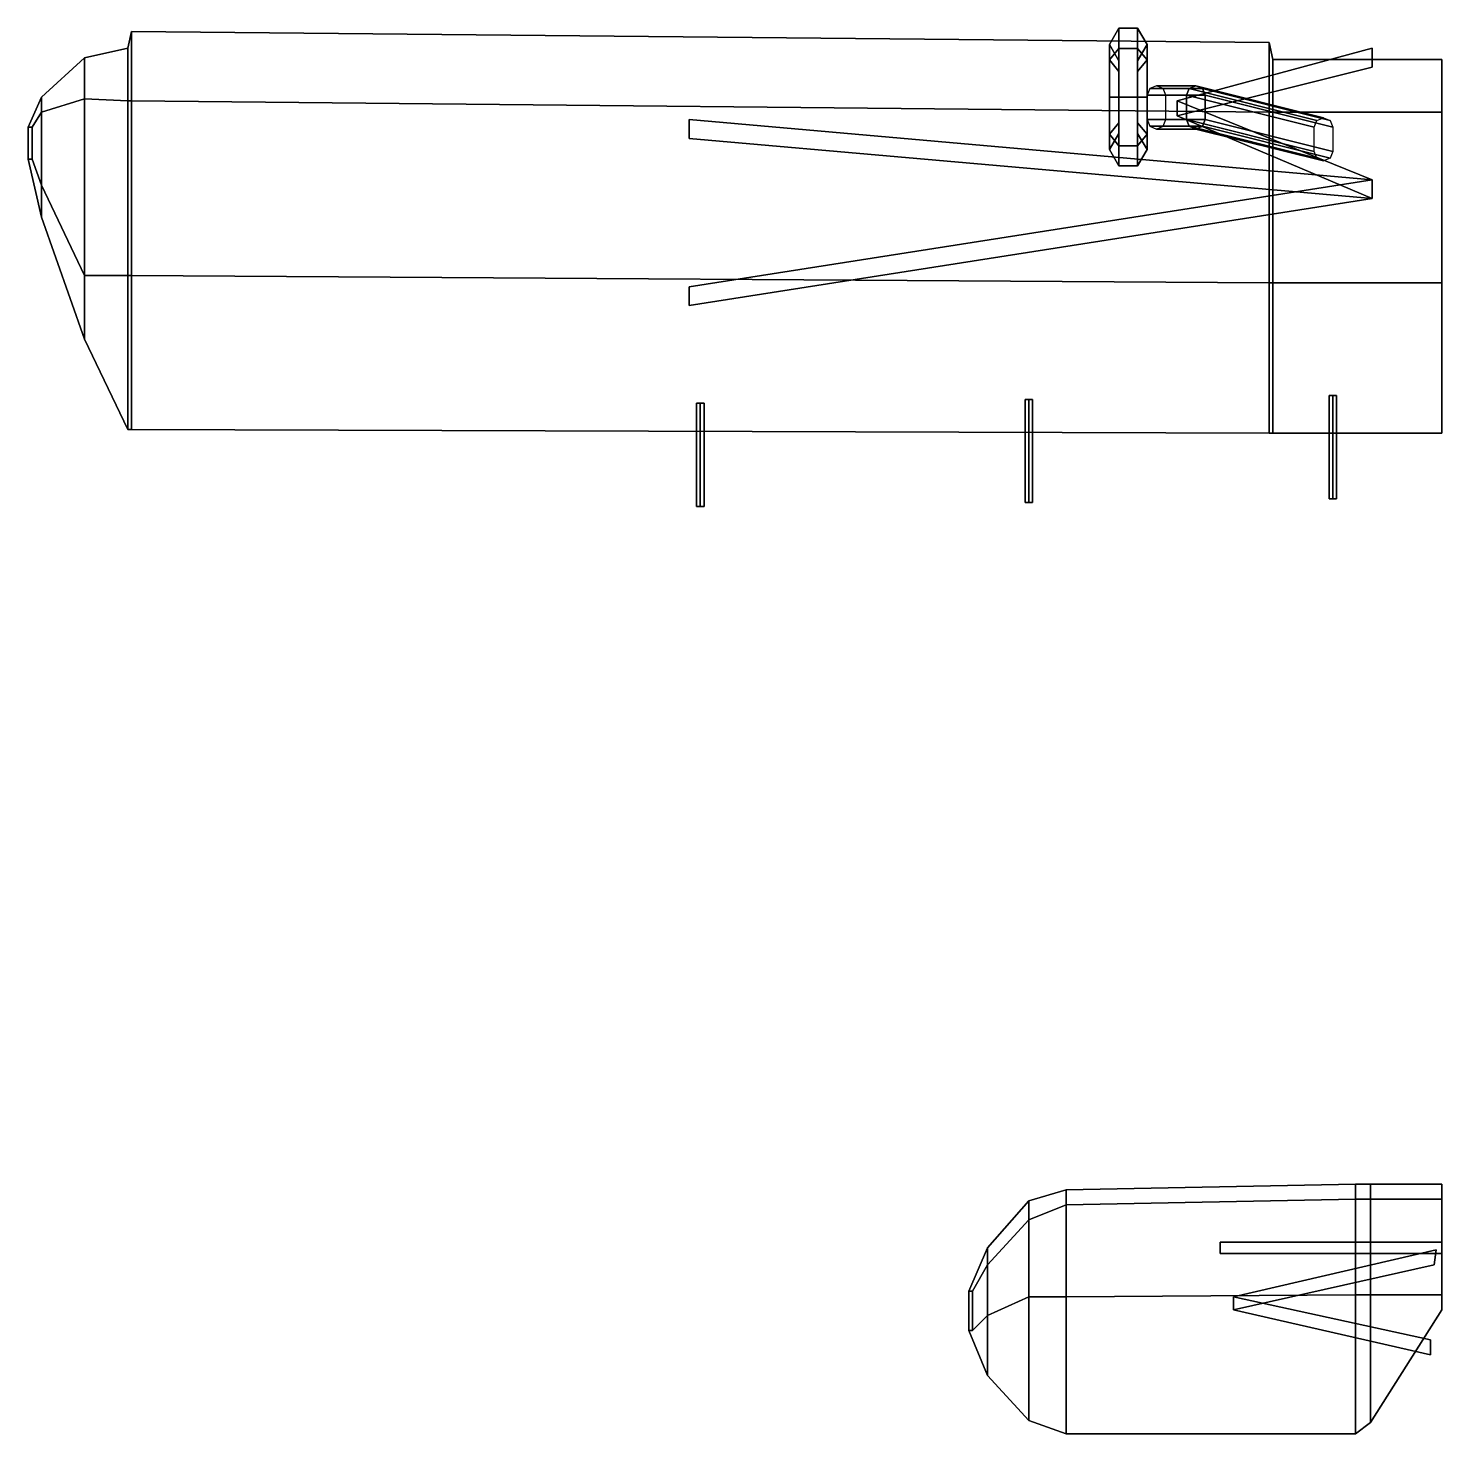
# Model space of a CAD drawing. Extents: x -7.53 to 0, y -4.38 to 3.11.
import ezdxf

# ---------------------------------------------------------------- set-up
doc = ezdxf.new("R2010")
doc.units = 0
doc.layers.add('WING1', color=1, linetype='CONTINUOUS')

msp = doc.modelspace()

# ---------------------------------------------------------------- linework, layer by layer
at = {"layer": 'WING1'}
for points in [[(-7, 2.72, 1.32), (-6.98, 2.72, 1.32), (-6.98, 3.09, 1.13), (-7, 3, 1.13)], [(-7, 3, 1.13), (-6.98, 3.09, 1.13), (-6.98, 2.72, 0.94), (-7, 2.72, 0.94)], [(-6.98, 2.72, 1.32), (-0.92, 2.66, 1.17), (-0.92, 3.03, 0.98), (-6.98, 3.09, 1.13)], [(-6.98, 3.09, 1.13), (-0.92, 3.03, 0.98), (-0.92, 2.66, 0.79), (-6.98, 2.72, 0.94)], [(-1.72, 2.9992, -1.6892), (-1.77, 2.938, -1.628), (-1.77, 3.02, -1.43), (-1.72, 3.1066, -1.43)], [(-1.72, 3.1066, -1.43), (-1.77, 3.02, -1.43), (-1.77, 2.938, -1.232), (-1.72, 2.9992, -1.1708)], [(-1.62, 2.9992, -1.6892), (-1.72, 2.9992, -1.6892), (-1.72, 3.1066, -1.43), (-1.62, 3.1066, -1.43)], [(-1.62, 3.1066, -1.43), (-1.72, 3.1066, -1.43), (-1.72, 2.9992, -1.1708), (-1.62, 2.9992, -1.1708)], [(-1.57, 2.938, -1.628), (-1.62, 2.9992, -1.6892), (-1.62, 3.1066, -1.43), (-1.57, 3.02, -1.43)], [(-1.57, 3.02, -1.43), (-1.62, 3.1066, -1.43), (-1.62, 2.9992, -1.1708), (-1.57, 2.938, -1.232)], [(-1.77, 2.938, -1.628), (-1.72, 2.8768, -1.5668), (-1.72, 2.9334, -1.43), (-1.77, 3.02, -1.43)], [(-1.77, 3.02, -1.43), (-1.72, 2.9334, -1.43), (-1.72, 2.8768, -1.2932), (-1.77, 2.938, -1.232)], [(-1.62, 2.8768, -1.5668), (-1.57, 2.938, -1.628), (-1.57, 3.02, -1.43), (-1.62, 2.9334, -1.43)], [(-1.62, 2.9334, -1.43), (-1.57, 3.02, -1.43), (-1.57, 2.938, -1.232), (-1.62, 2.8768, -1.2932)], [(-0.92, 2.66, 1.17), (-0.9, 2.66, 1.17), (-0.9, 2.94, 0.98), (-0.92, 3.03, 0.98)], [(-0.92, 3.03, 0.98), (-0.9, 2.94, 0.98), (-0.9, 2.66, 0.79), (-0.92, 2.66, 0.79)], [(-7.46, 2.66, 1.21), (-7.23, 2.73, 1.29), (-7.23, 2.95, 1.13), (-7.46, 2.74, 1.13)], [(-7.46, 2.74, 1.13), (-7.23, 2.95, 1.13), (-7.23, 2.73, 0.94), (-7.46, 2.66, 1.05)], [(-7.23, 2.73, 1.29), (-7, 2.72, 1.32), (-7, 3, 1.13), (-7.23, 2.95, 1.13)], [(-7.23, 2.95, 1.13), (-7, 3, 1.13), (-7, 2.72, 0.94), (-7.23, 2.73, 0.94)], [(-1.72, 2.74, -1.7966), (-1.77, 2.74, -1.71), (-1.77, 2.938, -1.628), (-1.72, 2.9992, -1.6892)], [(-1.72, 2.9992, -1.1708), (-1.77, 2.938, -1.232), (-1.77, 2.74, -1.15), (-1.72, 2.74, -1.0634)], [(-1.77, 2.74, -1.71), (-1.72, 2.74, -1.6234), (-1.72, 2.8768, -1.5668), (-1.77, 2.938, -1.628)], [(-1.77, 2.938, -1.232), (-1.72, 2.8768, -1.2932), (-1.72, 2.74, -1.2366), (-1.77, 2.74, -1.15)], [(-1.62, 2.74, -1.7966), (-1.72, 2.74, -1.7966), (-1.72, 2.9992, -1.6892), (-1.62, 2.9992, -1.6892)], [(-1.62, 2.9992, -1.1708), (-1.72, 2.9992, -1.1708), (-1.72, 2.74, -1.0634), (-1.62, 2.74, -1.0634)], [(-1.57, 2.74, -1.71), (-1.62, 2.74, -1.7966), (-1.62, 2.9992, -1.6892), (-1.57, 2.938, -1.628)], [(-1.57, 2.938, -1.232), (-1.62, 2.9992, -1.1708), (-1.62, 2.74, -1.0634), (-1.57, 2.74, -1.15)], [(-1.62, 2.74, -1.6234), (-1.57, 2.74, -1.71), (-1.57, 2.938, -1.628), (-1.62, 2.8768, -1.5668)], [(-1.62, 2.8768, -1.2932), (-1.57, 2.938, -1.232), (-1.57, 2.74, -1.15), (-1.62, 2.74, -1.2366)], [(-1.41, 2.72, -1.2), (-1.41, 2.64, -1.2), (-0.37, 2.9, -0.47), (-0.37, 3, -0.47)], [(-0.37, 3, -0.47), (-0.37, 2.9, -0.47), (-1.41, 2.64, -1.2), (-1.41, 2.72, -1.2)], [(-0.9, 2.66, 1.17), (0, 2.66, 1.13), (0, 2.94, 0.98), (-0.9, 2.94, 0.98)], [(-0.9, 2.94, 0.98), (0, 2.94, 0.98), (0, 2.66, 0.79), (-0.9, 2.66, 0.79)], [(-1.72, 2.9334, -1.43), (-1.72, 2.8768, -1.5668), (-1.72, 2.74, -1.6234), (-1.72, 2.8768, -1.2932)], [(-1.72, 2.8768, -1.2932), (-1.72, 2.74, -1.6234), (-1.72, 2.6032, -1.5668), (-1.72, 2.74, -1.2366)], [(-1.62, 2.8768, -1.2932), (-1.62, 2.5466, -1.43), (-1.62, 2.6032, -1.5668), (-1.62, 2.9334, -1.43)], [(-1.62, 2.74, -1.6234), (-1.62, 2.8768, -1.5668), (-1.62, 2.9334, -1.43), (-1.62, 2.6032, -1.5668)], [(-1.62, 2.8768, -1.2932), (-1.62, 2.74, -1.2366), (-1.62, 2.6032, -1.2932), (-1.62, 2.5466, -1.43)], [(-1.52, 2.8, -1.42), (-1.5554, 2.7854, -1.42), (-1.3454, 2.7854, -0.64), (-1.31, 2.8, -0.64)], [(-1.4846, 2.7854, -1.42), (-1.52, 2.8, -1.42), (-1.31, 2.8, -0.64), (-1.2746, 2.7854, -0.64)], [(-1.31, 2.8, -0.64), (-1.3454, 2.7854, -0.64), (-0.6654, 2.6154, 0.91), (-0.63, 2.63, 0.91)], [(-1.2746, 2.7854, -0.64), (-1.31, 2.8, -0.64), (-0.63, 2.63, 0.91), (-0.5946, 2.6154, 0.91)], [(-7.51, 2.58, 1.17), (-7.46, 2.66, 1.21), (-7.46, 2.74, 1.13), (-7.53, 2.58, 1.13)], [(-7.53, 2.58, 1.13), (-7.46, 2.74, 1.13), (-7.46, 2.66, 1.05), (-7.51, 2.58, 1.09)], [(-7.46, 2.27, 1.21), (-7.23, 1.79, 1.29), (-7.23, 2.73, 1.29), (-7.46, 2.66, 1.21)], [(-7.23, 2.73, 0.94), (-7.23, 1.79, 0.94), (-7.46, 2.27, 1.05), (-7.46, 2.66, 1.05)], [(-7.23, 1.79, 1.29), (-7, 1.79, 1.32), (-7, 2.72, 1.32), (-7.23, 2.73, 1.29)], [(-7, 2.72, 0.94), (-7, 1.79, 0.94), (-7.23, 1.79, 0.94), (-7.23, 2.73, 0.94)], [(-7, 1.79, 1.32), (-6.98, 1.79, 1.32), (-6.98, 2.72, 1.32), (-7, 2.72, 1.32)], [(-6.98, 2.72, 0.94), (-6.98, 1.79, 0.94), (-7, 1.79, 0.94), (-7, 2.72, 0.94)], [(-6.98, 1.79, 1.32), (-0.92, 1.75, 1.17), (-0.92, 2.66, 1.17), (-6.98, 2.72, 1.32)], [(-0.92, 2.66, 0.79), (-0.92, 1.75, 0.79), (-6.98, 1.79, 0.94), (-6.98, 2.72, 0.94)], [(-1.77, 2.542, -1.628), (-1.72, 2.6032, -1.5668), (-1.72, 2.74, -1.6234), (-1.77, 2.74, -1.71)], [(-1.72, 2.4808, -1.6892), (-1.77, 2.542, -1.628), (-1.77, 2.74, -1.71), (-1.72, 2.74, -1.7966)], [(-1.77, 2.74, -1.15), (-1.72, 2.74, -1.2366), (-1.72, 2.6032, -1.2932), (-1.77, 2.542, -1.232)], [(-1.72, 2.74, -1.0634), (-1.77, 2.74, -1.15), (-1.77, 2.542, -1.232), (-1.72, 2.4808, -1.1708)], [(-1.62, 2.4808, -1.6892), (-1.72, 2.4808, -1.6892), (-1.72, 2.74, -1.7966), (-1.62, 2.74, -1.7966)], [(-1.62, 2.74, -1.0634), (-1.72, 2.74, -1.0634), (-1.72, 2.4808, -1.1708), (-1.62, 2.4808, -1.1708)], [(-1.72, 2.6032, -1.2932), (-1.72, 2.74, -1.2366), (-1.72, 2.6032, -1.5668), (-1.72, 2.5466, -1.43)], [(-1.62, 2.6032, -1.5668), (-1.57, 2.542, -1.628), (-1.57, 2.74, -1.71), (-1.62, 2.74, -1.6234)], [(-1.57, 2.542, -1.628), (-1.62, 2.4808, -1.6892), (-1.62, 2.74, -1.7966), (-1.57, 2.74, -1.71)], [(-1.62, 2.74, -1.2366), (-1.57, 2.74, -1.15), (-1.57, 2.542, -1.232), (-1.62, 2.6032, -1.2932)], [(-1.57, 2.74, -1.15), (-1.62, 2.74, -1.0634), (-1.62, 2.4808, -1.1708), (-1.57, 2.542, -1.232)], [(-1.5554, 2.7854, -1.42), (-1.57, 2.75, -1.42), (-1.36, 2.75, -0.64), (-1.3454, 2.7854, -0.64)], [(-1.57, 2.75, -1.42), (-1.57, 2.62, -1.42), (-1.36, 2.62, -0.64), (-1.36, 2.75, -0.64)], [(-1.47, 2.75, -1.42), (-1.4846, 2.7854, -1.42), (-1.2746, 2.7854, -0.64), (-1.26, 2.75, -0.64)], [(-1.47, 2.62, -1.42), (-1.47, 2.75, -1.42), (-1.26, 2.75, -0.64), (-1.26, 2.62, -0.64)], [(-1.41, 2.72, -1.2), (-1.41, 2.64, -1.2), (-0.37, 2.2, -0.47), (-0.37, 2.3, -0.47)], [(-0.37, 2.3, -0.47), (-0.37, 2.2, -0.47), (-1.41, 2.64, -1.2), (-1.41, 2.72, -1.2)], [(-1.3454, 2.7854, -0.64), (-1.36, 2.75, -0.64), (-0.68, 2.58, 0.91), (-0.6654, 2.6154, 0.91)], [(-1.36, 2.75, -0.64), (-1.36, 2.62, -0.64), (-0.68, 2.45, 0.91), (-0.68, 2.58, 0.91)], [(-1.26, 2.75, -0.64), (-1.2746, 2.7854, -0.64), (-0.5946, 2.6154, 0.91), (-0.58, 2.58, 0.91)], [(-1.26, 2.62, -0.64), (-1.26, 2.75, -0.64), (-0.58, 2.58, 0.91), (-0.58, 2.45, 0.91)], [(-7.51, 2.41, 1.17), (-7.46, 2.27, 1.21), (-7.46, 2.66, 1.21), (-7.51, 2.58, 1.17)], [(-7.46, 2.66, 1.05), (-7.46, 2.27, 1.05), (-7.51, 2.41, 1.09), (-7.51, 2.58, 1.09)], [(-0.92, 1.75, 1.17), (-0.9, 1.75, 1.17), (-0.9, 2.66, 1.17), (-0.92, 2.66, 1.17)], [(-0.9, 2.66, 0.79), (-0.9, 1.75, 0.79), (-0.92, 1.75, 0.79), (-0.92, 2.66, 0.79)], [(-0.9, 1.75, 1.17), (0, 1.75, 1.13), (0, 2.66, 1.13), (-0.9, 2.66, 1.17)], [(0, 2.66, 0.79), (0, 1.75, 0.79), (-0.9, 1.75, 0.79), (-0.9, 2.66, 0.79)], [(-7.53, 2.58, 1.13), (-7.53, 2.41, 1.13), (-7.51, 2.41, 1.17), (-7.51, 2.58, 1.17)], [(-7.51, 2.58, 1.09), (-7.51, 2.41, 1.09), (-7.53, 2.41, 1.13), (-7.53, 2.58, 1.13)], [(-0.37, 2.3, -0.47), (-0.37, 2.2, -0.47), (-4.01, 2.52, 0.93), (-4.01, 2.62, 0.93)], [(-4.01, 2.62, 0.93), (-4.01, 2.52, 0.93), (-0.37, 2.2, -0.47), (-0.37, 2.3, -0.47)], [(-1.77, 2.46, -1.43), (-1.72, 2.5466, -1.43), (-1.72, 2.6032, -1.5668), (-1.77, 2.542, -1.628)], [(-1.77, 2.542, -1.232), (-1.72, 2.6032, -1.2932), (-1.72, 2.5466, -1.43), (-1.77, 2.46, -1.43)], [(-1.62, 2.5466, -1.43), (-1.57, 2.46, -1.43), (-1.57, 2.542, -1.628), (-1.62, 2.6032, -1.5668)], [(-1.62, 2.6032, -1.2932), (-1.57, 2.542, -1.232), (-1.57, 2.46, -1.43), (-1.62, 2.5466, -1.43)], [(-1.57, 2.62, -1.42), (-1.5554, 2.5846, -1.42), (-1.3454, 2.5846, -0.64), (-1.36, 2.62, -0.64)], [(-1.5554, 2.5846, -1.42), (-1.52, 2.57, -1.42), (-1.31, 2.57, -0.64), (-1.3454, 2.5846, -0.64)], [(-1.52, 2.57, -1.42), (-1.4846, 2.5846, -1.42), (-1.2746, 2.5846, -0.64), (-1.31, 2.57, -0.64)], [(-1.4846, 2.5846, -1.42), (-1.47, 2.62, -1.42), (-1.26, 2.62, -0.64), (-1.2746, 2.5846, -0.64)], [(-1.36, 2.62, -0.64), (-1.3454, 2.5846, -0.64), (-0.6654, 2.4146, 0.91), (-0.68, 2.45, 0.91)], [(-1.3454, 2.5846, -0.64), (-1.31, 2.57, -0.64), (-0.63, 2.4, 0.91), (-0.6654, 2.4146, 0.91)], [(-1.31, 2.57, -0.64), (-1.2746, 2.5846, -0.64), (-0.5946, 2.4146, 0.91), (-0.63, 2.4, 0.91)], [(-1.2746, 2.5846, -0.64), (-1.26, 2.62, -0.64), (-0.58, 2.45, 0.91), (-0.5946, 2.4146, 0.91)], [(-1.72, 2.3734, -1.43), (-1.77, 2.46, -1.43), (-1.77, 2.542, -1.628), (-1.72, 2.4808, -1.6892)], [(-1.72, 2.4808, -1.1708), (-1.77, 2.542, -1.232), (-1.77, 2.46, -1.43), (-1.72, 2.3734, -1.43)], [(-1.57, 2.46, -1.43), (-1.62, 2.3734, -1.43), (-1.62, 2.4808, -1.6892), (-1.57, 2.542, -1.628)], [(-1.57, 2.542, -1.232), (-1.62, 2.4808, -1.1708), (-1.62, 2.3734, -1.43), (-1.57, 2.46, -1.43)], [(-7.53, 2.41, 1.13), (-7.46, 2.1, 1.13), (-7.46, 2.27, 1.21), (-7.51, 2.41, 1.17)], [(-7.51, 2.41, 1.09), (-7.46, 2.27, 1.05), (-7.46, 2.1, 1.13), (-7.53, 2.41, 1.13)], [(-1.62, 2.3734, -1.43), (-1.72, 2.3734, -1.43), (-1.72, 2.4808, -1.6892), (-1.62, 2.4808, -1.6892)], [(-1.62, 2.4808, -1.1708), (-1.72, 2.4808, -1.1708), (-1.72, 2.3734, -1.43), (-1.62, 2.3734, -1.43)], [(-7.46, 2.1, 1.13), (-7.23, 1.45, 1.13), (-7.23, 1.79, 1.29), (-7.46, 2.27, 1.21)], [(-7.46, 2.27, 1.05), (-7.23, 1.79, 0.94), (-7.23, 1.45, 1.13), (-7.46, 2.1, 1.13)], [(-0.37, 2.3, -0.47), (-0.37, 2.2, -0.47), (-4.01, 1.63, 0.93), (-4.01, 1.73, 0.93)], [(-4.01, 1.73, 0.93), (-4.01, 1.63, 0.93), (-0.37, 2.2, -0.47), (-0.37, 2.3, -0.47)], [(-7.23, 1.45, 1.13), (-7, 0.97, 1.13), (-7, 1.79, 1.32), (-7.23, 1.79, 1.29)], [(-7.23, 1.79, 0.94), (-7, 1.79, 0.94), (-7, 0.97, 1.13), (-7.23, 1.45, 1.13)], [(-7, 0.97, 1.13), (-6.98, 0.97, 1.13), (-6.98, 1.79, 1.32), (-7, 1.79, 1.32)], [(-7, 1.79, 0.94), (-6.98, 1.79, 0.94), (-6.98, 0.97, 1.13), (-7, 0.97, 1.13)], [(-6.98, 0.97, 1.13), (-0.92, 0.95, 0.98), (-0.92, 1.75, 1.17), (-6.98, 1.79, 1.32)], [(-6.98, 1.79, 0.94), (-0.92, 1.75, 0.79), (-0.92, 0.95, 0.98), (-6.98, 0.97, 1.13)], [(-0.92, 0.95, 0.98), (-0.9, 0.95, 0.98), (-0.9, 1.75, 1.17), (-0.92, 1.75, 1.17)], [(-0.92, 1.75, 0.79), (-0.9, 1.75, 0.79), (-0.9, 0.95, 0.98), (-0.92, 0.95, 0.98)], [(-0.9, 0.95, 0.98), (0, 0.95, 0.98), (0, 1.75, 1.13), (-0.9, 1.75, 1.17)], [(-0.9, 1.75, 0.79), (0, 1.75, 0.79), (0, 0.95, 0.98), (-0.9, 0.95, 0.98)], [(-2.2, 1.13, 1.03), (-2.22, 1.13, 1.01), (-2.22, 0.58, 1.01), (-2.2, 0.58, 1.03)], [(-2.22, 1.13, 1.01), (-2.2, 1.13, 0.99), (-2.2, 0.58, 0.99), (-2.22, 0.58, 1.01)], [(-2.2, 1.13, 0.99), (-2.18, 1.13, 1.01), (-2.18, 0.58, 1.01), (-2.2, 0.58, 0.99)], [(-2.18, 1.13, 1.01), (-2.2, 1.13, 1.03), (-2.2, 0.58, 1.03), (-2.18, 0.58, 1.01)], [(-0.58, 1.15, 1), (-0.6, 1.15, 0.98), (-0.6, 0.6, 0.98), (-0.58, 0.6, 1)], [(-0.6, 1.15, 0.98), (-0.58, 1.15, 0.96), (-0.58, 0.6, 0.96), (-0.6, 0.6, 0.98)], [(-0.58, 1.15, 0.96), (-0.56, 1.15, 0.98), (-0.56, 0.6, 0.98), (-0.58, 0.6, 0.96)], [(-0.56, 1.15, 0.98), (-0.58, 1.15, 1), (-0.58, 0.6, 1), (-0.56, 0.6, 0.98)], [(-3.95, 1.11, 1.08), (-3.97, 1.11, 1.06), (-3.97, 0.56, 1.06), (-3.95, 0.56, 1.08)], [(-3.97, 1.11, 1.06), (-3.95, 1.11, 1.04), (-3.95, 0.56, 1.04), (-3.97, 0.56, 1.06)], [(-3.95, 1.11, 1.04), (-3.93, 1.11, 1.06), (-3.93, 0.56, 1.06), (-3.95, 0.56, 1.04)], [(-3.93, 1.11, 1.06), (-3.95, 1.11, 1.08), (-3.95, 0.56, 1.08), (-3.93, 0.56, 1.06)], [(-3.97, 0.56, 1.06), (-3.95, 0.56, 1.04), (-3.93, 0.56, 1.06), (-3.95, 0.56, 1.08)], [(-2.22, 0.58, 1.01), (-2.2, 0.58, 0.99), (-2.18, 0.58, 1.01), (-2.2, 0.58, 1.03)], [(-0.6, 0.6, 0.98), (-0.58, 0.6, 0.96), (-0.56, 0.6, 0.98), (-0.58, 0.6, 1)], [(-2.2, -3.24, 0.48), (-2, -3.16, 0.48), (-2, -3.08, 0.38), (-2.2, -3.14, 0.38)], [(-2.2, -3.14, 0.38), (-2, -3.08, 0.38), (-2, -3.16, 0.31), (-2.2, -3.24, 0.32)], [(-2, -3.16, 0.48), (-0.46, -3.13, 0.46), (-0.46, -3.05, 0.38), (-2, -3.08, 0.38)], [(-2, -3.08, 0.38), (-0.46, -3.05, 0.38), (-0.46, -3.13, 0.3), (-2, -3.16, 0.31)], [(-0.46, -3.13, 0.46), (-0.38, -3.13, 0.46), (-0.38, -3.05, 0.38), (-0.46, -3.05, 0.38)], [(-0.46, -3.05, 0.38), (-0.38, -3.05, 0.38), (-0.38, -3.13, 0.3), (-0.46, -3.13, 0.3)], [(-0.38, -3.13, 0.46), (0, -3.13, 0.46), (0, -3.05, 0.38), (-0.38, -3.05, 0.38)], [(-0.38, -3.05, 0.38), (0, -3.05, 0.38), (0, -3.13, 0.3), (-0.38, -3.13, 0.3)], [(-2.42, -3.48, 0.45), (-2.2, -3.24, 0.48), (-2.2, -3.14, 0.38), (-2.42, -3.39, 0.38)], [(-2.42, -3.39, 0.38), (-2.2, -3.14, 0.38), (-2.2, -3.24, 0.32), (-2.42, -3.48, 0.33)], [(-2.2, -3.65, 0.48), (-2, -3.65, 0.48), (-2, -3.16, 0.48), (-2.2, -3.24, 0.48)], [(-2, -3.16, 0.31), (-2, -3.65, 0.31), (-2.2, -3.65, 0.32), (-2.2, -3.24, 0.32)], [(-2, -3.65, 0.48), (-0.46, -3.64, 0.46), (-0.46, -3.13, 0.46), (-2, -3.16, 0.48)], [(-0.46, -3.13, 0.3), (-0.46, -3.64, 0.3), (-2, -3.65, 0.31), (-2, -3.16, 0.31)], [(-0.46, -3.64, 0.46), (-0.38, -3.64, 0.46), (-0.38, -3.13, 0.46), (-0.46, -3.13, 0.46)], [(-0.38, -3.13, 0.3), (-0.38, -3.64, 0.3), (-0.46, -3.64, 0.3), (-0.46, -3.13, 0.3)], [(-0.38, -3.64, 0.46), (0, -3.64, 0.46), (0, -3.13, 0.46), (-0.38, -3.13, 0.46)], [(0, -3.13, 0.3), (0, -3.64, 0.3), (-0.38, -3.64, 0.3), (-0.38, -3.13, 0.3)], [(-2.42, -3.75, 0.45), (-2.2, -3.65, 0.48), (-2.2, -3.24, 0.48), (-2.42, -3.48, 0.45)], [(-2.2, -3.24, 0.32), (-2.2, -3.65, 0.32), (-2.42, -3.75, 0.33), (-2.42, -3.48, 0.33)], [(0, -3.36, -0.07), (0, -3.42, -0.07), (-1.18, -3.42, 0.31), (-1.18, -3.36, 0.31)], [(-1.18, -3.36, 0.31), (-1.18, -3.42, 0.31), (0, -3.42, -0.07), (0, -3.36, -0.07)], [(-2.5, -3.62, 0.42), (-2.42, -3.48, 0.45), (-2.42, -3.39, 0.38), (-2.52, -3.62, 0.38)], [(-2.52, -3.62, 0.38), (-2.42, -3.39, 0.38), (-2.42, -3.48, 0.33), (-2.5, -3.62, 0.35)], [(-1.11, -3.65, 0.46), (-1.11, -3.72, 0.46), (-0.04, -3.48, 1.34), (-0.03, -3.4, 1.34)], [(-0.03, -3.4, 1.34), (-0.04, -3.48, 1.34), (-1.11, -3.72, 0.46), (-1.11, -3.65, 0.46)], [(-2.5, -3.83, 0.42), (-2.42, -3.75, 0.45), (-2.42, -3.48, 0.45), (-2.5, -3.62, 0.42)], [(-2.42, -3.48, 0.33), (-2.42, -3.75, 0.33), (-2.5, -3.83, 0.35), (-2.5, -3.62, 0.35)], [(-2.52, -3.62, 0.38), (-2.52, -3.83, 0.38), (-2.5, -3.83, 0.42), (-2.5, -3.62, 0.42)], [(-2.5, -3.62, 0.35), (-2.5, -3.83, 0.35), (-2.52, -3.83, 0.38), (-2.52, -3.62, 0.38)], [(-2.42, -4.07, 0.38), (-2.2, -4.31, 0.38), (-2.2, -3.65, 0.48), (-2.42, -3.75, 0.45)], [(-2.42, -3.75, 0.33), (-2.2, -3.65, 0.32), (-2.2, -4.31, 0.38), (-2.42, -4.07, 0.38)], [(-2.2, -4.31, 0.38), (-2, -4.38, 0.38), (-2, -3.65, 0.48), (-2.2, -3.65, 0.48)], [(-2.2, -3.65, 0.32), (-2, -3.65, 0.31), (-2, -4.38, 0.38), (-2.2, -4.31, 0.38)], [(-2, -4.38, 0.38), (-0.46, -4.38, 0.38), (-0.46, -3.64, 0.46), (-2, -3.65, 0.48)], [(-2, -3.65, 0.31), (-0.46, -3.64, 0.3), (-0.46, -4.38, 0.38), (-2, -4.38, 0.38)], [(-1.11, -3.65, 0.46), (-1.11, -3.72, 0.46), (-0.06, -3.96, 1.34), (-0.06, -3.88, 1.34)], [(-0.06, -3.88, 1.34), (-0.06, -3.96, 1.34), (-1.11, -3.72, 0.46), (-1.11, -3.65, 0.46)], [(-0.46, -4.38, 0.38), (-0.38, -4.32, 0.38), (-0.38, -3.64, 0.46), (-0.46, -3.64, 0.46)], [(-0.46, -3.64, 0.3), (-0.38, -3.64, 0.3), (-0.38, -4.32, 0.38), (-0.46, -4.38, 0.38)], [(-0.38, -4.32, 0.38), (0, -3.72, 0.38), (0, -3.64, 0.46), (-0.38, -3.64, 0.46)], [(-0.38, -3.64, 0.3), (0, -3.64, 0.3), (0, -3.72, 0.38), (-0.38, -4.32, 0.38)], [(-2.52, -3.83, 0.38), (-2.42, -4.07, 0.38), (-2.42, -3.75, 0.45), (-2.5, -3.83, 0.42)], [(-2.5, -3.83, 0.35), (-2.42, -3.75, 0.33), (-2.42, -4.07, 0.38), (-2.52, -3.83, 0.38)]]:
    msp.add_3dface(points, dxfattribs=at)

doc.saveas('drawing.dxf')
